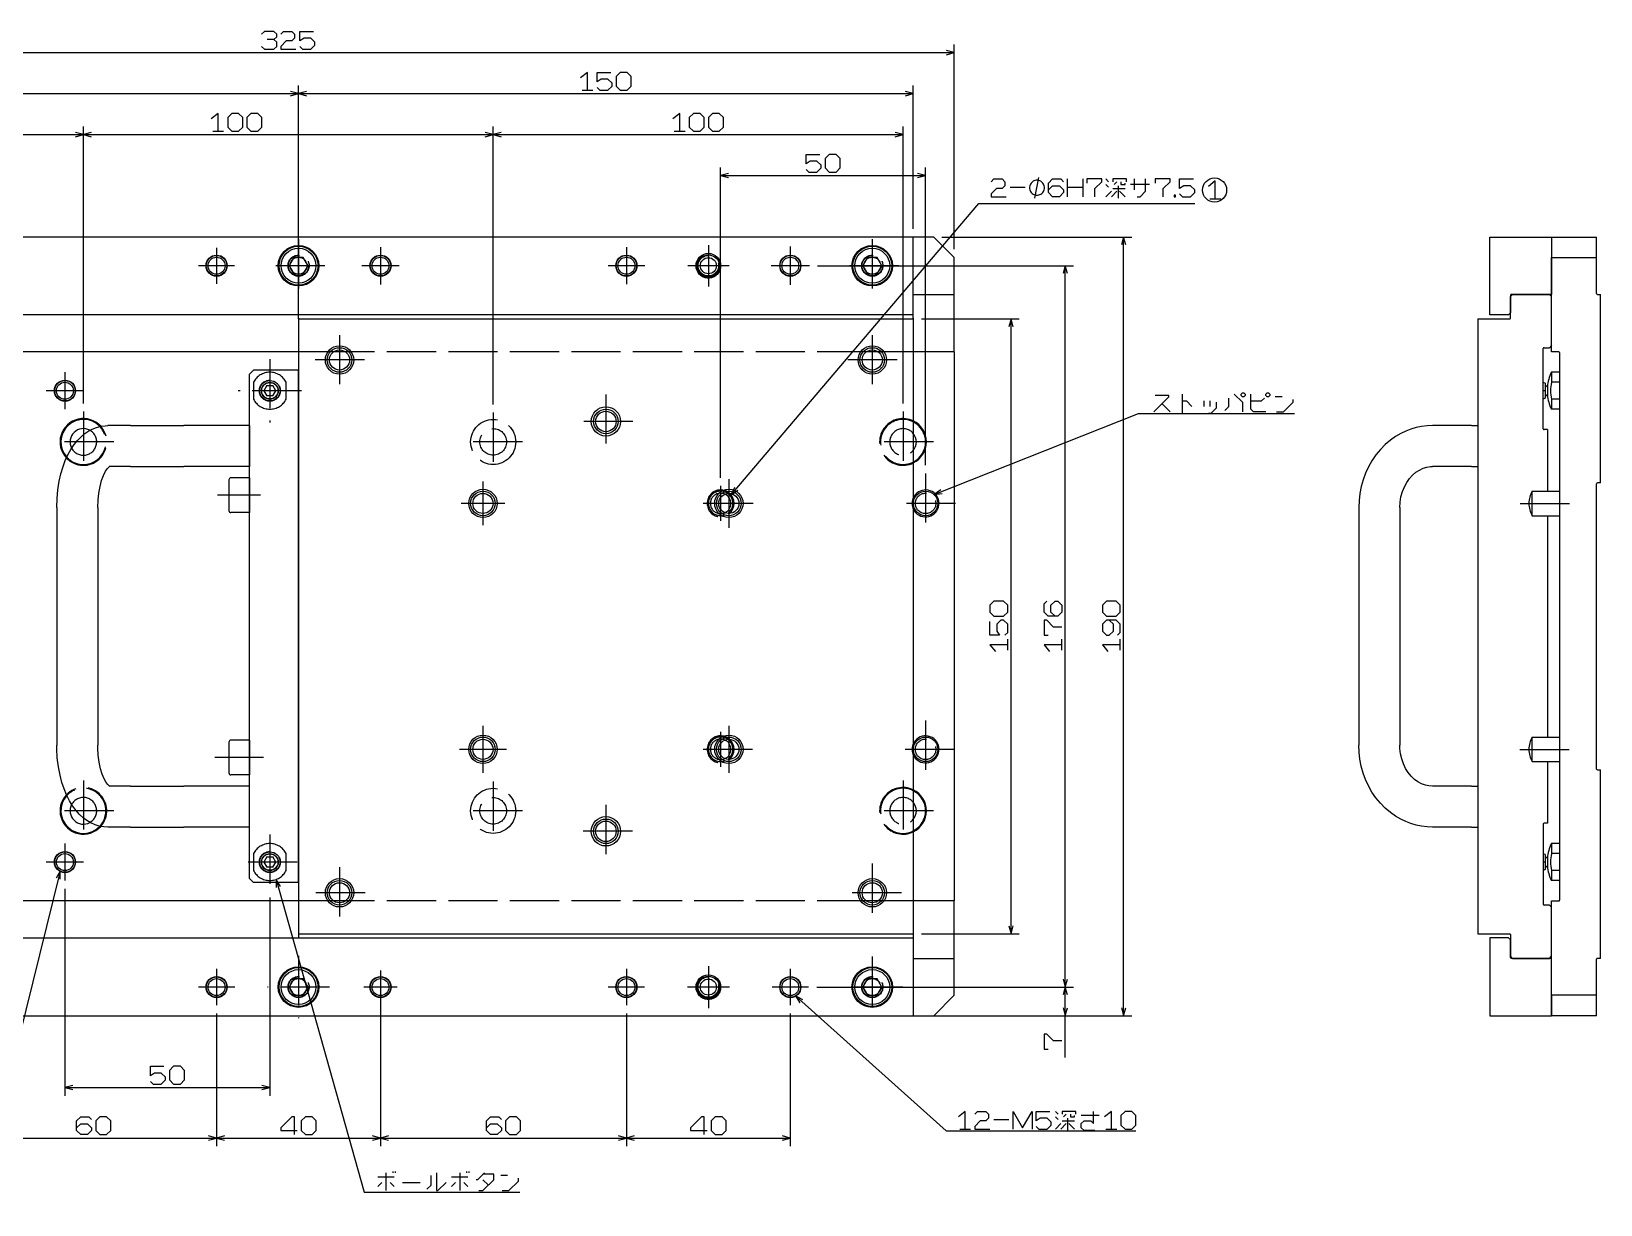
# Model space of a CAD drawing. Extents: x 82 to 790, y 8 to 584.
# Drawn here: x 373.3 to 756.2, y 298.2 to 584.4 of the extents above; entities that cross this region are included whole.
import ezdxf

# ---------------------------------------------------------------- set-up
doc = ezdxf.new("R2010")
doc.units = 0
for name, pattern in [('DASHDOT', [18.5, 12, -3, 0.5, -3]), ('DASHED', [15, 12, -3]), ('DASHSPACE', [30, 12, -18])]:
    doc.linetypes.add(name, pattern=pattern)
doc.layers.get('0').update_dxf_attribs({"linetype": 'CONTINUOUS'})

msp = doc.modelspace()

# ---------------------------------------------------------------- linework, layer by layer
at = {"color": 7}
for p, q in [((273.46, 579.24), (598.46, 579.24)), ((598.46, 531.24), (598.46, 581.24)), ((438.46, 516.24), (438.46, 571.24)), ((438.46, 514.24), (438.46, 571.24)), ((588.46, 536.24), (588.46, 571.24)), ((288.46, 569.24), (438.46, 569.24)), ((438.46, 569.24), (588.46, 569.24)), ((285.96, 559.24), (385.96, 559.24)), ((385.96, 493.65), (385.96, 561.24)), ((385.96, 493.65), (385.96, 561.24)), ((385.96, 559.24), (485.96, 559.24)), ((485.96, 493.39), (485.96, 561.24)), ((485.96, 493.39), (485.96, 561.24)), ((485.96, 559.24), (585.96, 559.24)), ((585.96, 493.65), (585.96, 561.24)), ((541.46, 475.52), (541.46, 551.24)), ((541.46, 549.24), (591.46, 549.24)), ((591.46, 478.56), (591.46, 551.24)), ((593.46, 534.24), (278.46, 534.24)), ((588.46, 534.24), (288.46, 534.24)), ((588.46, 515.24), (588.46, 534.24)), ((593.46, 534.24), (598.46, 529.24)), ((595.46, 534.24), (641.8, 534.24)), ((639.8, 344.24), (639.8, 534.24)), ((729.18, 534.24), (744.18, 534.24)), ((729.18, 515.24), (729.18, 534.24)), ((744.18, 534.24), (755.18, 534.24)), ((744.18, 534.24), (744.18, 529.24)), ((744.18, 534.24), (744.18, 520.24)), ((755.18, 529.24), (755.18, 534.24)), ((437.31, 529.24), (436.15, 527.24)), ((439.62, 529.24), (437.31, 529.24)), ((440.77, 527.24), (439.62, 529.24)), ((577.31, 529.24), (576.15, 527.24)), ((579.62, 529.24), (577.31, 529.24)), ((580.77, 527.24), (579.62, 529.24)), ((598.46, 506.24), (598.46, 529.24)), ((744.18, 506.24), (744.18, 529.24)), ((744.18, 529.24), (755.18, 529.24)), ((755.18, 520.44), (755.18, 529.24)), ((436.15, 527.24), (437.31, 525.24)), ((437.31, 525.24), (439.62, 525.24)), ((439.62, 525.24), (440.77, 527.24)), ((565.11, 527.24), (627.55, 527.24)), ((576.15, 527.24), (577.31, 525.24)), ((577.31, 525.24), (579.62, 525.24)), ((579.62, 525.24), (580.77, 527.24)), ((625.55, 351.24), (625.55, 527.24)), ((734.68, 520.24), (734.18, 519.74)), ((734.18, 520.04), (734.18, 515.74)), ((734.18, 514.44), (734.18, 519.74)), ((744.18, 520.24), (734.38, 520.24)), ((734.68, 520.24), (743.68, 520.24)), ((743.68, 520.24), (744.18, 519.74)), ((744.18, 507.74), (744.18, 519.74)), ((755.38, 520.24), (756.18, 520.24)), ((756.18, 474.24), (756.18, 520.24)), ((588.46, 515.24), (288.46, 515.24)), ((438.46, 514.44), (438.46, 515.24)), ((438.46, 514.44), (438.46, 514.24)), ((438.46, 514.24), (588.46, 514.24)), ((438.46, 514.24), (438.46, 364.24)), ((588.46, 514.44), (588.46, 515.24)), ((588.46, 514.44), (588.46, 514.24)), ((588.46, 514.24), (588.46, 364.24)), ((590.46, 514.24), (614.33, 514.24)), ((612.33, 364.24), (612.33, 514.24)), ((726.18, 514.24), (733.98, 514.24)), ((726.18, 514.24), (726.18, 364.24)), ((733.68, 515.24), (729.18, 515.24)), ((733.68, 515.24), (734.18, 515.74)), ((438.46, 506.24), (273.46, 506.24)), ((449.89, 506.24), (447.03, 506.24)), ((579.89, 506.24), (577.03, 506.24)), ((598.46, 506.24), (588.46, 506.24)), ((598.46, 506.24), (598.46, 506.04)), ((598.46, 506.04), (598.46, 372.44)), ((742.18, 487.44), (742.18, 507.04)), ((742.38, 507.24), (743.68, 507.24)), ((744.18, 507.74), (743.68, 507.24)), ((745.98, 506.24), (744.18, 506.24)), ((746.18, 506.04), (746.18, 372.44)), ((426.46, 500.74), (427.46, 501.74)), ((438.46, 501.74), (427.46, 501.74)), ((438.46, 376.74), (438.46, 501.74)), ((426.46, 377.74), (426.46, 500.74)), ((430.74, 497.99), (430.02, 496.74)), ((430.74, 497.99), (432.18, 497.99)), ((432.91, 496.74), (432.18, 497.99)), ((742.68, 498.59), (742.18, 498.77)), ((742.68, 498.59), (742.68, 497.63)), ((744.18, 501.24), (744.18, 498.8)), ((746.18, 501.24), (744.18, 501.24)), ((746.18, 498.8), (744.18, 498.8)), ((746.18, 501.24), (746.18, 498.8)), ((746.18, 498.8), (746.18, 494.68)), ((430.02, 496.74), (430.74, 495.49)), ((432.18, 495.49), (430.74, 495.49)), ((432.18, 495.49), (432.91, 496.74)), ((742.68, 494.89), (742.18, 494.71)), ((742.68, 497.63), (742.68, 494.89)), ((743.18, 497.74), (743.18, 495.86)), ((743.18, 495.86), (743.18, 495.74)), ((746.18, 494.68), (744.18, 494.68)), ((744.18, 494.68), (744.18, 492.79)), ((746.18, 494.68), (746.18, 492.79)), ((744.18, 492.79), (744.18, 492.24)), ((746.18, 492.24), (744.18, 492.24)), ((746.18, 492.79), (746.18, 492.24)), ((397.45, 488.24), (391.96, 488.24)), ((397.45, 488.24), (410.44, 488.24)), ((426.46, 488.24), (410.44, 488.24)), ((426.46, 488.24), (426.46, 478.24)), ((724.68, 488.24), (715.17, 488.24)), ((724.68, 488.24), (726.19, 488.24)), ((743.18, 487.24), (742.38, 487.24)), ((743.18, 487.24), (743.18, 472.24)), ((397.45, 478.24), (392.27, 478.24)), ((397.45, 478.24), (410.44, 478.24)), ((426.46, 478.24), (410.44, 478.24)), ((421.46, 474.99), (421.46, 467.49)), ((426.46, 475.49), (421.96, 475.49)), ((426.46, 475.49), (426.46, 466.99)), ((724.68, 478.24), (715.17, 478.24)), ((724.68, 478.24), (726.18, 478.24)), ((739.48, 467.8), (739.48, 472.24)), ((739.48, 472.24), (746.18, 472.24)), ((755.18, 404.44), (755.18, 474.04)), ((756.18, 474.24), (755.38, 474.24)), ((379.46, 468.24), (379.46, 410.24)), ((389.46, 468.24), (389.46, 410.24)), ((697.18, 468.24), (697.18, 410.24)), ((707.18, 468.24), (707.18, 410.24)), ((739.48, 466.24), (739.48, 467.8)), ((426.46, 466.99), (421.96, 466.99)), ((739.48, 466.24), (746.18, 466.24)), ((743.18, 466.24), (743.18, 412.24)), ((421.46, 410.99), (421.46, 403.49)), ((426.46, 411.49), (421.96, 411.49)), ((426.46, 411.49), (426.46, 402.99)), ((739.48, 407.8), (739.48, 412.24)), ((739.48, 412.24), (746.18, 412.24)), ((739.48, 406.24), (739.48, 407.8)), ((739.48, 406.24), (746.18, 406.24)), ((743.18, 406.24), (743.18, 391.24)), ((426.46, 402.99), (421.96, 402.99)), ((755.38, 404.24), (756.18, 404.24)), ((756.18, 358.24), (756.18, 404.24)), ((397.45, 400.24), (392.27, 400.24)), ((397.45, 400.24), (410.44, 400.24)), ((426.46, 400.24), (410.44, 400.24)), ((426.46, 390.24), (426.46, 400.24)), ((724.68, 400.24), (715.17, 400.24)), ((724.68, 400.24), (726.18, 400.24)), ((742.18, 391.04), (742.18, 371.44)), ((743.18, 391.24), (742.38, 391.24)), ((397.45, 390.24), (391.96, 390.24)), ((397.45, 390.24), (410.44, 390.24)), ((426.46, 390.24), (410.44, 390.24)), ((724.68, 390.24), (715.17, 390.24)), ((724.68, 390.24), (726.19, 390.24)), ((430.74, 382.99), (430.02, 381.74)), ((430.74, 382.99), (432.18, 382.99)), ((432.91, 381.74), (432.18, 382.99)), ((742.68, 383.59), (742.18, 383.77)), ((742.68, 383.59), (742.68, 382.63)), ((744.18, 386.24), (744.18, 383.8)), ((746.18, 386.24), (744.18, 386.24)), ((746.18, 383.8), (744.18, 383.8)), ((746.18, 386.24), (746.18, 383.8)), ((746.18, 383.8), (746.18, 379.68)), ((430.02, 381.74), (430.74, 380.49)), ((432.18, 380.49), (430.74, 380.49)), ((432.18, 380.49), (432.91, 381.74)), ((742.68, 379.89), (742.18, 379.71)), ((742.68, 382.63), (742.68, 379.89)), ((743.18, 382.74), (743.18, 380.86)), ((743.18, 380.86), (743.18, 380.74)), ((746.18, 379.68), (744.18, 379.68)), ((744.18, 379.68), (744.18, 377.79)), ((746.18, 379.68), (746.18, 377.79)), ((427.46, 376.74), (426.46, 377.74)), ((438.46, 376.74), (427.46, 376.74)), ((744.18, 377.79), (744.18, 377.24)), ((746.18, 377.24), (744.18, 377.24)), ((746.18, 377.79), (746.18, 377.24)), ((438.46, 372.24), (273.46, 372.24)), ((381.46, 375.2), (381.46, 324.73)), ((431.46, 373.05), (431.46, 324.73)), ((449.89, 372.24), (447.03, 372.24)), ((579.89, 372.24), (577.03, 372.24)), ((598.46, 372.24), (588.46, 372.24)), ((598.46, 372.44), (598.46, 372.24)), ((598.46, 349.24), (598.46, 372.24)), ((744.18, 372.24), (745.98, 372.24)), ((744.18, 349.24), (744.18, 372.24)), ((743.68, 371.24), (742.38, 371.24)), ((744.18, 370.74), (743.68, 371.24)), ((744.18, 358.74), (744.18, 370.74)), ((438.46, 364.24), (588.46, 364.24)), ((438.46, 364.24), (438.46, 364.04)), ((438.46, 364.04), (438.46, 363.24)), ((588.46, 364.24), (588.46, 364.04)), ((588.46, 364.04), (588.46, 363.24)), ((590.46, 364.24), (614.33, 364.24)), ((726.18, 364.24), (733.98, 364.24)), ((734.18, 364.04), (734.18, 358.74)), ((288.46, 363.24), (588.46, 363.24)), ((588.46, 363.24), (588.46, 344.24)), ((733.68, 363.24), (729.18, 363.24)), ((729.18, 363.24), (729.18, 344.24)), ((733.68, 363.24), (734.18, 362.74)), ((734.18, 358.44), (734.18, 362.74)), ((734.68, 358.24), (734.18, 358.74)), ((744.18, 358.24), (734.38, 358.24)), ((734.68, 358.24), (743.68, 358.24)), ((743.68, 358.24), (744.18, 358.74)), ((744.18, 344.24), (744.18, 358.24)), ((755.18, 349.24), (755.18, 358.04)), ((756.18, 358.24), (755.38, 358.24)), ((437.31, 353.24), (436.15, 351.24)), ((439.62, 353.24), (437.31, 353.24)), ((440.77, 351.24), (439.62, 353.24)), ((577.31, 353.24), (576.15, 351.24)), ((579.62, 353.24), (577.31, 353.24)), ((580.77, 351.24), (579.62, 353.24)), ((436.15, 351.24), (437.31, 349.24)), ((437.31, 349.24), (439.62, 349.24)), ((439.62, 349.24), (440.77, 351.24)), ((458.46, 349.24), (458.46, 312.39)), ((564.89, 351.24), (627.55, 351.24)), ((564.89, 351.24), (627.55, 351.24)), ((576.15, 351.24), (577.31, 349.24)), ((577.31, 349.24), (579.62, 349.24)), ((579.62, 349.24), (580.77, 351.24)), ((598.46, 349.24), (593.46, 344.24)), ((625.55, 334.09), (625.55, 351.24)), ((755.18, 349.24), (744.18, 349.24)), ((744.18, 349.24), (744.18, 344.24)), ((755.18, 344.24), (755.18, 349.24)), ((418.46, 344.82), (418.46, 312.39)), ((418.46, 344.82), (418.46, 312.39)), ((458.46, 345.21), (458.46, 312.39)), ((518.46, 344.82), (518.46, 312.39)), ((518.46, 344.82), (518.46, 312.39)), ((558.46, 344.82), (558.46, 312.39)), ((288.46, 344.24), (588.46, 344.24)), ((588.46, 344.24), (593.46, 344.24)), ((590.46, 344.24), (627.55, 344.24)), ((595.46, 344.24), (641.8, 344.24)), ((729.18, 344.24), (744.18, 344.24)), ((755.18, 344.24), (744.18, 344.24)), ((381.46, 326.73), (431.46, 326.73)), ((358.46, 314.39), (418.46, 314.39)), ((418.46, 314.39), (458.46, 314.39)), ((458.46, 314.39), (518.46, 314.39)), ((518.46, 314.39), (558.46, 314.39))]:
    msp.add_line(p, q, dxfattribs=at)
at = {"color": 7, "linetype": 'DASHDOT'}
for p, q in [((438.46, 533.68), (438.46, 520.81)), ((538.46, 532.28), (538.46, 522.2)), ((578.46, 533.68), (578.46, 520.81)), ((418.46, 531.63), (418.46, 522.85)), ((438.46, 529.93), (438.46, 524.56)), ((458.46, 531.8), (458.46, 522.69)), ((518.46, 531.73), (518.46, 522.76)), ((558.46, 531.89), (558.46, 522.6)), ((578.46, 529.93), (578.46, 524.56)), ((422.85, 527.24), (414.07, 527.24)), ((444.9, 527.24), (432.03, 527.24)), ((441.15, 527.24), (435.78, 527.24)), ((463.02, 527.24), (453.91, 527.24)), ((522.95, 527.24), (513.98, 527.24)), ((543.5, 527.24), (533.42, 527.24)), ((563.11, 527.24), (553.82, 527.24)), ((584.9, 527.24), (572.03, 527.24)), ((581.15, 527.24), (575.78, 527.24)), ((448.46, 510.3), (448.46, 498.18)), ((578.46, 510.3), (578.46, 498.18)), ((431.46, 504.46), (431.46, 489.02)), ((454.52, 504.24), (442.4, 504.24)), ((584.52, 504.24), (572.4, 504.24)), ((381.46, 501.29), (381.46, 492.2)), ((386.01, 496.74), (376.92, 496.74)), ((439.18, 496.74), (423.74, 496.74)), ((513.46, 495.85), (513.46, 482.64)), ((742.73, 496.74), (742.13, 496.74)), ((385.96, 491.65), (385.96, 476.83)), ((485.96, 491.39), (485.96, 477.09)), ((585.96, 491.65), (585.96, 476.83)), ((520.07, 489.24), (506.86, 489.24)), ((393.37, 484.24), (378.55, 484.24)), ((493.11, 484.24), (478.81, 484.24)), ((593.37, 484.24), (578.55, 484.24)), ((543.46, 475.18), (543.46, 463.31)), ((591.46, 476.56), (591.46, 461.92)), ((429.21, 471.24), (418.72, 471.24)), ((483.46, 474.59), (483.46, 463.9)), ((541.46, 473.52), (541.46, 464.97)), ((488.81, 469.24), (478.12, 469.24)), ((545.74, 469.24), (537.19, 469.24)), ((549.4, 469.24), (537.53, 469.24)), ((598.78, 469.24), (584.14, 469.24)), ((736.59, 469.24), (749.08, 469.24)), ((483.46, 414.98), (483.46, 403.5)), ((543.46, 414.98), (543.46, 403.5)), ((591.46, 416.27), (591.46, 402.22)), ((541.46, 413.52), (541.46, 404.97)), ((429.88, 407.24), (418.04, 407.24)), ((489.2, 409.24), (477.72, 409.24)), ((545.74, 409.24), (537.19, 409.24)), ((549.2, 409.24), (537.72, 409.24)), ((598.49, 409.24), (584.44, 409.24)), ((736.5, 409.24), (750.02, 409.24)), ((385.96, 401.65), (385.96, 386.83)), ((485.96, 401.39), (485.96, 387.09)), ((585.96, 401.65), (585.96, 386.83)), ((513.46, 395.7), (513.46, 382.78)), ((393.37, 394.24), (378.55, 394.24)), ((493.11, 394.24), (478.81, 394.24)), ((593.37, 394.24), (578.55, 394.24)), ((431.46, 388.43), (431.46, 375.05)), ((519.92, 389.24), (507, 389.24)), ((381.46, 386.29), (381.46, 377.2)), ((386.01, 381.74), (376.92, 381.74)), ((438.15, 381.74), (424.77, 381.74)), ((448.46, 380.46), (448.46, 368.03)), ((578.46, 381.36), (578.46, 367.12)), ((742.73, 381.74), (742.13, 381.74)), ((454.68, 374.24), (442.25, 374.24)), ((585.58, 374.24), (571.34, 374.24)), ((438.46, 358.82), (438.46, 343.66)), ((538.46, 356.37), (538.46, 346.12)), ((578.46, 358.72), (578.46, 343.76)), ((418.46, 355.66), (418.46, 346.82)), ((438.46, 353.93), (438.46, 348.56)), ((458.46, 355.28), (458.46, 347.21)), ((518.46, 355.66), (518.46, 346.82)), ((558.46, 355.66), (558.46, 346.82)), ((578.46, 353.93), (578.46, 348.56)), ((422.89, 351.24), (414.04, 351.24)), ((446.04, 351.24), (430.88, 351.24)), ((441.15, 351.24), (435.78, 351.24)), ((462.5, 351.24), (454.43, 351.24)), ((522.89, 351.24), (514.04, 351.24)), ((543.59, 351.24), (533.34, 351.24)), ((562.89, 351.24), (554.04, 351.24)), ((585.94, 351.24), (570.98, 351.24)), ((581.15, 351.24), (575.78, 351.24))]:
    msp.add_line(p, q, dxfattribs=at)
at = {"color": 7, "linetype": 'DASHED'}
for p, q in [((588.46, 520.24), (598.46, 520.24)), ((447.03, 506.24), (438.46, 506.24)), ((577.03, 506.24), (449.89, 506.24)), ((588.46, 506.24), (579.89, 506.24)), ((447.03, 372.24), (438.46, 372.24)), ((577.03, 372.24), (449.89, 372.24)), ((588.46, 372.24), (579.89, 372.24)), ((588.46, 358.24), (598.46, 358.24)), ((288.46, 344.24), (588.46, 344.24))]:
    msp.add_line(p, q, dxfattribs=at)
at = {"color": 7, "linetype": 'DASHSPACE'}
for p, q in [((427.46, 498.8), (427.46, 494.68)), ((435.46, 494.68), (435.46, 498.8)), ((427.46, 383.8), (427.46, 379.68)), ((435.46, 379.68), (435.46, 383.8))]:
    msp.add_line(p, q, dxfattribs=at)
at = {"color": 7}
for points in [[(432.46, 582.41), (433.13, 583.08), (433.13, 583.74), (432.46, 584.41), (430.13, 584.41), (429.46, 583.74)], [(429.46, 580.74), (430.13, 580.08), (432.46, 580.08), (433.13, 580.74), (433.13, 581.74), (432.46, 582.41), (430.8, 582.41)], [(434.13, 583.74), (434.8, 584.41), (436.8, 584.41), (437.46, 583.74), (437.46, 582.74), (436.8, 582.08), (435.46, 582.08), (434.13, 580.74), (434.13, 580.08), (437.8, 580.08)], [(438.8, 580.74), (439.46, 580.08), (441.46, 580.08), (442.46, 581.08), (442.46, 581.74), (441.46, 582.74), (439.8, 582.74), (438.8, 582.08), (438.8, 584.41), (442.13, 584.41)], [(596.53, 578.72), (598.46, 579.24), (596.53, 579.76)], [(508.96, 570.08), (508.96, 574.41), (507.3, 573.08)], [(511.3, 570.74), (511.96, 570.08), (513.96, 570.08), (514.96, 571.08), (514.96, 571.74), (513.96, 572.74), (512.3, 572.74), (511.3, 572.08), (511.3, 574.41), (514.63, 574.41)], [(436.53, 568.72), (438.46, 569.24), (436.53, 569.76)], [(440.39, 569.76), (438.46, 569.24), (440.39, 568.72)], [(507.63, 570.08), (510.3, 570.08)], [(586.53, 568.72), (588.46, 569.24), (586.53, 569.76)], [(418.85, 560.08), (418.85, 564.41), (417.18, 563.08)], [(531.46, 560.08), (531.46, 564.41), (529.8, 563.08)], [(384.03, 558.72), (385.96, 559.24), (384.03, 559.76)], [(387.89, 559.76), (385.96, 559.24), (387.89, 558.72)], [(417.51, 560.08), (420.18, 560.08)], [(484.03, 558.72), (485.96, 559.24), (484.03, 559.76)], [(487.89, 559.76), (485.96, 559.24), (487.89, 558.72)], [(530.13, 560.08), (532.8, 560.08)], [(584.03, 558.72), (585.96, 559.24), (584.03, 559.76)], [(562.3, 550.74), (562.96, 550.08), (564.96, 550.08), (565.96, 551.08), (565.96, 551.74), (564.96, 552.74), (563.3, 552.74), (562.3, 552.08), (562.3, 554.41), (565.63, 554.41)], [(543.39, 549.76), (541.46, 549.24), (543.39, 548.72)], [(589.53, 548.72), (591.46, 549.24), (589.53, 549.76)], [(607.46, 547.74), (608.13, 548.41), (610.13, 548.41), (610.8, 547.74), (610.8, 546.74), (610.13, 546.08), (608.8, 546.08), (607.46, 544.74), (607.46, 544.08), (611.13, 544.08)], [(618.13, 543.74), (619.13, 548.74)], [(621.46, 545.74), (622.46, 546.74), (624.13, 546.74), (625.13, 545.74), (625.13, 545.08), (624.13, 544.08), (622.46, 544.08), (621.46, 545.08), (621.46, 547.41), (622.46, 548.41), (624.46, 548.41), (625.13, 547.74)], [(626.13, 544.08), (626.13, 548.41)], [(629.8, 548.41), (629.8, 544.08)], [(632.8, 544.08), (632.8, 546.08), (634.46, 547.74), (634.46, 548.41), (630.8, 548.41), (630.8, 547.41)], [(636.13, 547.74), (635.46, 548.41)], [(640.46, 547.74), (640.46, 548.41), (637.13, 548.41), (637.13, 547.74)], [(637.46, 547.08), (638.13, 547.74)], [(639.13, 547.74), (639.13, 547.08), (640.13, 547.08), (640.13, 547.41)], [(642.46, 545.74), (642.46, 548.41)], [(643.13, 544.08), (643.8, 544.08), (645.13, 545.41), (645.13, 548.41)], [(649.46, 544.08), (649.46, 546.08), (651.13, 547.74), (651.13, 548.41), (647.46, 548.41), (647.46, 547.41)], [(653.46, 544.74), (654.13, 544.08), (656.13, 544.08), (657.13, 545.08), (657.13, 545.74), (656.13, 546.74), (654.46, 546.74), (653.46, 546.08), (653.46, 548.41), (656.8, 548.41)], [(662.15, 543.58), (662.15, 547.91), (660.48, 546.58)], [(612.13, 546.41), (615.8, 546.41)], [(626.13, 546.41), (629.8, 546.41)], [(636.13, 546.41), (635.46, 547.08)], [(635.46, 544.08), (636.8, 545.41)], [(638.13, 545.41), (636.8, 544.08)], [(637.13, 546.08), (640.13, 546.08)], [(638.46, 546.74), (638.46, 543.74)], [(640.13, 544.08), (638.8, 545.41)], [(646.13, 547.08), (641.46, 547.08)], [(544, 471.33), (604.46, 542.41), (657.13, 542.41)], [(660.81, 543.58), (663.48, 543.58)], [(640.32, 532.31), (639.8, 534.24), (639.28, 532.31)], [(626.06, 525.31), (625.55, 527.24), (625.03, 525.31)], [(612.85, 512.31), (612.33, 514.24), (611.81, 512.31)], [(647.13, 491.58), (650.8, 495.24), (650.8, 495.58), (647.46, 495.58)], [(654.13, 491.24), (654.13, 495.91)], [(654.13, 494.24), (655.13, 494.24), (656.46, 492.91)], [(659.46, 492.91), (659.46, 494.24)], [(660.8, 494.24), (660.8, 492.91)], [(664.46, 491.91), (665.46, 492.91), (665.46, 494.91)], [(666.8, 495.91), (668.8, 493.91), (668.8, 491.58)], [(674.46, 491.58), (671.46, 491.58), (670.8, 492.24), (670.8, 495.91)], [(670.8, 494.24), (673.46, 494.24), (674.13, 494.91)], [(678.46, 495.24), (676.8, 495.24)], [(677.13, 491.58), (678.8, 491.58), (681.13, 493.91), (681.13, 494.58)], [(593.54, 471.4), (643.46, 491.16), (681.46, 491.16)], [(649.13, 493.58), (651.13, 491.58)], [(660.46, 491.24), (661.13, 491.24), (662.46, 492.58), (662.46, 493.91)], [(379.46, 468.24), (379.53, 470.43), (379.74, 472.58), (380.08, 474.7), (380.48, 476.46), (381, 478.21), (381.55, 479.68), (382.19, 481.09), (382.91, 482.4), (383.74, 483.64), (384.58, 484.67), (385.47, 485.58), (386.33, 486.29), (387.32, 486.95), (388.12, 487.37), (389.19, 487.8), (390.31, 488.09), (391.27, 488.21), (391.96, 488.24)], [(715.17, 488.24), (713.83, 488.19), (712.5, 488.02), (711.16, 487.74), (709.91, 487.37), (708.65, 486.89), (707.44, 486.31), (706.17, 485.57), (704.9, 484.67), (703.61, 483.58), (702.43, 482.38), (701.35, 481.07), (700.39, 479.66), (699.55, 478.18), (698.83, 476.63), (698.24, 475.02), (697.78, 473.37), (697.45, 471.68), (697.25, 469.97), (697.18, 468.24)], [(389.46, 468.24), (389.53, 470.02), (389.71, 471.75), (390.02, 473.37), (390.42, 474.83), (390.89, 476.09), (391.39, 477.09), (391.86, 477.8), (392.22, 478.2), (392.38, 478.32)], [(707.18, 468.24), (707.25, 469.57), (707.47, 470.87), (707.82, 472.12), (708.29, 473.29), (708.88, 474.38), (709.58, 475.35), (710.31, 476.15), (711.13, 476.85), (711.97, 477.39), (712.86, 477.81), (713.79, 478.09), (714.66, 478.22), (715.17, 478.24)], [(544.86, 473.14), (544, 471.33), (545.65, 472.47)], [(595.15, 472.59), (593.54, 471.4), (595.53, 471.63)], [(623.05, 441.74), (622.05, 442.74), (622.05, 444.41), (623.05, 445.41), (623.71, 445.41), (624.71, 444.41), (624.71, 442.74), (623.71, 441.74), (621.38, 441.74), (620.38, 442.74), (620.38, 444.74), (621.05, 445.41)], [(610.83, 437.08), (611.5, 437.74), (611.5, 439.74), (610.5, 440.74), (609.83, 440.74), (608.83, 439.74), (608.83, 438.08), (609.5, 437.08), (607.16, 437.08), (607.16, 440.41)], [(624.71, 439.08), (622.71, 439.08), (621.05, 440.74), (620.38, 440.74), (620.38, 437.08), (621.38, 437.08)], [(638.3, 437.08), (638.97, 437.74), (638.97, 439.74), (637.97, 440.74), (635.63, 440.74), (634.63, 439.74), (634.63, 438.08), (635.63, 437.08), (636.3, 437.08), (637.3, 438.08), (637.3, 439.74), (636.3, 440.74)], [(611.5, 434.74), (607.16, 434.74), (608.5, 433.08)], [(611.5, 433.41), (611.5, 436.08)], [(624.71, 434.74), (620.38, 434.74), (621.71, 433.08)], [(624.71, 433.41), (624.71, 436.08)], [(638.97, 434.74), (634.63, 434.74), (635.97, 433.08)], [(638.97, 433.41), (638.97, 436.08)], [(391.96, 390.24), (390.92, 390.3), (389.78, 390.52), (388.83, 390.82), (387.78, 391.28), (386.81, 391.85), (385.89, 392.54), (384.96, 393.4), (384.16, 394.3), (383.31, 395.46), (382.58, 396.65), (381.82, 398.17), (381.25, 399.57), (380.72, 401.17), (380.27, 402.9), (379.87, 404.99), (379.6, 407.13), (379.48, 409.31), (379.46, 410.24)], [(392.38, 400.16), (391.9, 400.64), (391.51, 401.18), (391.04, 402.06), (390.58, 403.17), (390.17, 404.49), (389.82, 406.07), (389.59, 407.78), (389.47, 409.56), (389.46, 410.24)], [(715.17, 390.24), (713.83, 390.3), (712.5, 390.46), (711.16, 390.74), (709.91, 391.11), (708.65, 391.6), (707.44, 392.17), (706.17, 392.92), (704.9, 393.81), (703.61, 394.9), (702.43, 396.11), (701.35, 397.42), (700.39, 398.82), (699.55, 400.3), (698.83, 401.85), (698.24, 403.46), (697.78, 405.12), (697.45, 406.81), (697.25, 408.52), (697.18, 410.24)], [(715.17, 400.24), (714.27, 400.31), (713.44, 400.48), (712.48, 400.84), (711.56, 401.34), (710.77, 401.92), (709.98, 402.67), (709.25, 403.55), (708.61, 404.56), (708.07, 405.68), (707.65, 406.89), (707.36, 408.16), (707.2, 409.48), (707.18, 410.24)], [(380.26, 379.55), (360.13, 298.16), (341.46, 298.16)], [(380.3, 377.55), (380.26, 379.55), (379.29, 377.8)], [(433, 377.51), (454.46, 301.16), (492.46, 301.16)], [(434.02, 375.79), (433, 377.51), (433.03, 375.51)], [(611.81, 366.17), (612.33, 364.24), (612.85, 366.17)], [(625.03, 353.17), (625.55, 351.24), (626.06, 353.17)], [(559.69, 349.07), (596.46, 316.16), (642.8, 316.16)], [(561.48, 348.16), (559.69, 349.07), (560.79, 347.39)], [(626.06, 349.31), (625.55, 351.24), (625.03, 349.31)], [(625.03, 346.17), (625.55, 344.24), (626.06, 346.17)], [(639.28, 346.17), (639.8, 344.24), (640.32, 346.17)], [(624.71, 338.09), (622.71, 338.09), (621.05, 339.76), (620.38, 339.76), (620.38, 336.09), (621.38, 336.09)], [(402.3, 328.23), (402.96, 327.57), (404.96, 327.57), (405.96, 328.57), (405.96, 329.23), (404.96, 330.23), (403.3, 330.23), (402.3, 329.57), (402.3, 331.9), (405.63, 331.9)], [(383.39, 327.25), (381.46, 326.73), (383.39, 326.22)], [(429.53, 326.22), (431.46, 326.73), (429.53, 327.25)], [(384.3, 316.89), (385.3, 317.89), (386.96, 317.89), (387.96, 316.89), (387.96, 316.23), (386.96, 315.23), (385.3, 315.23), (384.3, 316.23), (384.3, 318.56), (385.3, 319.56), (387.3, 319.56), (387.96, 318.89)], [(437.46, 315.23), (437.46, 319.56), (436.8, 319.56), (434.13, 316.89), (434.13, 316.23), (438.13, 316.23)], [(484.3, 316.89), (485.3, 317.89), (486.96, 317.89), (487.96, 316.89), (487.96, 316.23), (486.96, 315.23), (485.3, 315.23), (484.3, 316.23), (484.3, 318.56), (485.3, 319.56), (487.3, 319.56), (487.96, 318.89)], [(537.46, 315.23), (537.46, 319.56), (536.8, 319.56), (534.13, 316.89), (534.13, 316.23), (538.13, 316.23)], [(601.13, 316.58), (601.13, 320.91), (599.46, 319.58)], [(603.46, 320.24), (604.13, 320.91), (606.13, 320.91), (606.8, 320.24), (606.8, 319.24), (606.13, 318.58), (604.8, 318.58), (603.46, 317.24), (603.46, 316.58), (607.13, 316.58)], [(608.13, 318.91), (611.8, 318.91)], [(612.8, 316.58), (612.8, 320.91), (615.13, 316.91), (617.46, 320.91), (617.46, 316.58)], [(618.46, 317.24), (619.13, 316.58), (621.13, 316.58), (622.13, 317.58), (622.13, 318.24), (621.13, 319.24), (619.46, 319.24), (618.46, 318.58), (618.46, 320.91), (621.8, 320.91)], [(623.8, 320.24), (623.13, 320.91)], [(623.8, 318.91), (623.13, 319.58)], [(623.13, 316.58), (624.46, 317.91)], [(625.8, 317.91), (624.46, 316.58)], [(628.13, 320.24), (628.13, 320.91), (624.8, 320.91), (624.8, 320.24)], [(624.8, 318.58), (627.8, 318.58)], [(625.13, 319.58), (625.8, 320.24)], [(626.13, 319.24), (626.13, 316.24)], [(627.8, 316.58), (626.46, 317.91)], [(626.8, 320.24), (626.8, 319.58), (627.8, 319.58), (627.8, 319.91)], [(632.8, 316.24), (630.13, 316.24), (629.46, 316.91), (629.46, 317.91), (630.13, 318.58), (631.8, 318.58), (632.46, 317.91), (632.46, 320.91)], [(633.8, 319.91), (629.46, 319.91)], [(636.8, 316.58), (636.8, 320.91), (635.13, 319.58)], [(416.53, 313.88), (418.46, 314.39), (416.53, 314.91)], [(420.39, 314.91), (418.46, 314.39), (420.39, 313.88)], [(456.53, 313.88), (458.46, 314.39), (456.53, 314.91)], [(460.39, 314.91), (458.46, 314.39), (460.39, 313.88)], [(516.53, 313.88), (518.46, 314.39), (516.53, 314.91)], [(520.39, 314.91), (518.46, 314.39), (520.39, 313.88)], [(556.53, 313.88), (558.46, 314.39), (556.53, 314.91)], [(599.8, 316.58), (602.46, 316.58)], [(635.46, 316.58), (638.13, 316.58)], [(457.8, 304.91), (461.8, 304.91)], [(457.8, 302.58), (458.8, 303.58)], [(459.8, 305.91), (459.8, 301.58)], [(461.8, 302.58), (460.8, 303.58)], [(461.46, 306.24), (461.46, 305.91)], [(462.13, 305.91), (462.13, 306.24)], [(463.8, 303.58), (468.13, 303.58)], [(469.8, 301.91), (470.8, 302.91), (470.8, 305.24)], [(472.13, 305.91), (472.13, 301.58), (472.46, 301.58), (474.46, 303.58)], [(475.8, 304.91), (479.8, 304.91)], [(475.8, 302.58), (476.8, 303.58)], [(477.8, 305.91), (477.8, 301.58)], [(479.8, 302.58), (478.8, 303.58)], [(479.46, 306.24), (479.46, 305.91)], [(480.13, 305.91), (480.13, 306.24)], [(483.8, 305.91), (482.13, 304.24), (481.8, 304.24)], [(482.46, 301.58), (483.46, 301.58), (486.13, 304.24), (486.13, 305.58), (483.46, 305.58)], [(483.46, 304.24), (484.8, 302.91)], [(489.46, 305.24), (487.8, 305.24)], [(488.13, 301.58), (489.8, 301.58), (492.13, 303.91), (492.13, 304.58)]]:
    msp.add_lwpolyline(points, dxfattribs=at)
for points in [[(515.96, 571.08), (516.96, 570.08), (518.63, 570.08), (519.63, 571.08), (519.63, 573.41), (518.63, 574.41), (516.96, 574.41), (515.96, 573.41)], [(421.18, 561.08), (422.18, 560.08), (423.85, 560.08), (424.85, 561.08), (424.85, 563.41), (423.85, 564.41), (422.18, 564.41), (421.18, 563.41)], [(425.85, 561.08), (426.85, 560.08), (428.51, 560.08), (429.51, 561.08), (429.51, 563.41), (428.51, 564.41), (426.85, 564.41), (425.85, 563.41)], [(533.8, 561.08), (534.8, 560.08), (536.46, 560.08), (537.46, 561.08), (537.46, 563.41), (536.46, 564.41), (534.8, 564.41), (533.8, 563.41)], [(538.46, 561.08), (539.46, 560.08), (541.13, 560.08), (542.13, 561.08), (542.13, 563.41), (541.13, 564.41), (539.46, 564.41), (538.46, 563.41)], [(566.96, 551.08), (567.96, 550.08), (569.63, 550.08), (570.63, 551.08), (570.63, 553.41), (569.63, 554.41), (567.96, 554.41), (566.96, 553.41)], [(620.46, 546.24), (620.46, 546.41), (620.38, 546.74), (620.3, 546.99), (620.21, 547.16), (620.05, 547.41), (619.8, 547.66), (619.55, 547.83), (619.38, 547.91), (619.13, 547.99), (618.8, 548.08), (618.63, 548.08), (618.46, 548.08), (618.13, 547.99), (617.88, 547.91), (617.71, 547.83), (617.46, 547.66), (617.21, 547.41), (617.05, 547.16), (616.96, 546.99), (616.88, 546.74), (616.8, 546.41), (616.8, 546.24), (616.8, 546.08), (616.88, 545.74), (616.96, 545.49), (617.05, 545.33), (617.21, 545.08), (617.46, 544.83), (617.71, 544.66), (617.88, 544.58), (618.13, 544.49), (618.46, 544.41), (618.63, 544.41), (618.8, 544.41), (619.13, 544.49), (619.38, 544.58), (619.55, 544.66), (619.8, 544.83), (620.05, 545.08), (620.21, 545.33), (620.3, 545.49), (620.38, 545.74), (620.46, 546.08)], [(652.13, 544.08), (652.46, 544.08), (652.46, 544.41), (652.13, 544.41)], [(668.8, 495.24), (668.46, 495.58), (668.46, 495.91), (668.8, 496.24), (669.13, 496.24), (669.46, 495.91), (669.46, 495.58), (669.13, 495.24)], [(674.46, 495.91), (674.8, 496.24), (675.13, 496.24), (675.46, 495.91), (675.46, 495.58), (675.13, 495.24), (674.8, 495.24), (674.46, 495.58)], [(610.5, 441.74), (611.5, 442.74), (611.5, 444.41), (610.5, 445.41), (608.16, 445.41), (607.16, 444.41), (607.16, 442.74), (608.16, 441.74)], [(637.97, 441.74), (638.97, 442.74), (638.97, 444.41), (637.97, 445.41), (635.63, 445.41), (634.63, 444.41), (634.63, 442.74), (635.63, 441.74)], [(406.96, 328.57), (407.96, 327.57), (409.63, 327.57), (410.63, 328.57), (410.63, 330.9), (409.63, 331.9), (407.96, 331.9), (406.96, 330.9)], [(388.96, 316.23), (389.96, 315.23), (391.63, 315.23), (392.63, 316.23), (392.63, 318.56), (391.63, 319.56), (389.96, 319.56), (388.96, 318.56)], [(439.13, 316.23), (440.13, 315.23), (441.8, 315.23), (442.8, 316.23), (442.8, 318.56), (441.8, 319.56), (440.13, 319.56), (439.13, 318.56)], [(488.96, 316.23), (489.96, 315.23), (491.63, 315.23), (492.63, 316.23), (492.63, 318.56), (491.63, 319.56), (489.96, 319.56), (488.96, 318.56)], [(539.13, 316.23), (540.13, 315.23), (541.8, 315.23), (542.8, 316.23), (542.8, 318.56), (541.8, 319.56), (540.13, 319.56), (539.13, 318.56)], [(639.13, 317.58), (640.13, 316.58), (641.8, 316.58), (642.8, 317.58), (642.8, 319.91), (641.8, 320.91), (640.13, 320.91), (639.13, 319.91)]]:
    msp.add_lwpolyline(points, close=True, dxfattribs=at)
for centre, radius in [((661.98, 545.7), 2.95), ((418.46, 527.24), 2.57), ((418.46, 527.24), 2.5), ((418.46, 527.24), 2.07), ((438.46, 527.24), 4.95), ((438.46, 527.24), 4.75), ((438.46, 527.24), 4.25), ((458.46, 527.24), 2.57), ((458.46, 527.24), 2.5), ((458.46, 527.24), 2.07), ((518.46, 527.24), 2.57), ((518.46, 527.24), 2.5), ((518.46, 527.24), 2.07), ((538.46, 527.24), 3), ((538.46, 527.24), 2.65), ((538.46, 527.24), 1.96), ((558.46, 527.24), 2.57), ((558.46, 527.24), 2.5), ((558.46, 527.24), 2.07), ((578.46, 527.24), 4.95), ((578.46, 527.24), 4.75), ((578.46, 527.24), 4.25), ((448.46, 504.24), 3.46), ((448.46, 504.24), 3), ((448.46, 504.24), 2.46), ((578.46, 504.24), 3.46), ((578.46, 504.24), 3), ((578.46, 504.24), 2.46), ((381.46, 496.74), 2.57), ((381.46, 496.74), 2.5), ((381.46, 496.74), 2.07), ((431.46, 496.74), 2.5), ((431.46, 496.74), 2.07), ((431.46, 496.74), 2), ((513.46, 489.24), 3.58), ((513.46, 489.24), 3), ((513.46, 489.24), 2.5), ((483.46, 469.24), 3.46), ((483.46, 469.24), 3), ((483.46, 469.24), 2.46), ((543.46, 469.24), 3.46), ((543.46, 469.24), 3), ((543.46, 469.24), 2.46), ((591.46, 469.24), 3), ((591.46, 469.24), 3), ((483.46, 409.24), 3.46), ((483.46, 409.24), 3), ((483.46, 409.24), 2.46), ((543.46, 409.24), 3.46), ((543.46, 409.24), 3), ((543.46, 409.24), 2.46), ((591.46, 409.24), 3), ((591.46, 409.24), 3), ((513.46, 389.24), 3.58), ((513.46, 389.24), 3), ((513.46, 389.24), 2.5), ((381.46, 381.74), 2.57), ((381.46, 381.74), 2.5), ((381.46, 381.74), 2.07), ((431.46, 381.74), 2.5), ((431.46, 381.74), 2.07), ((431.46, 381.74), 2), ((448.46, 374.24), 3.46), ((448.46, 374.24), 3), ((448.46, 374.24), 2.46), ((578.46, 374.24), 3.46), ((578.46, 374.24), 3), ((578.46, 374.24), 2.46), ((438.46, 351.24), 4.95), ((578.46, 351.24), 4.95), ((418.46, 351.24), 2.57), ((418.46, 351.24), 2.5), ((418.46, 351.24), 2.07), ((438.46, 351.24), 4.75), ((438.46, 351.24), 4.25), ((458.46, 351.24), 2.57), ((458.46, 351.24), 2.5), ((458.46, 351.24), 2.07), ((518.46, 351.24), 2.57), ((518.46, 351.24), 2.5), ((518.46, 351.24), 2.07), ((538.46, 351.24), 3), ((538.46, 351.24), 2.65), ((538.46, 351.24), 1.96), ((558.46, 351.24), 2.57), ((558.46, 351.24), 2.5), ((558.46, 351.24), 2.07), ((578.46, 351.24), 4.75), ((578.46, 351.24), 4.25)]:
    msp.add_circle(centre, radius, dxfattribs=at)
at = {"color": 7, "linetype": 'DASHED'}
for centre, radius in [((438.46, 527.24), 2.57), ((438.46, 527.24), 2.07), ((538.46, 527.24), 2.79), ((538.46, 527.24), 2.5), ((578.46, 527.24), 2.57), ((578.46, 527.24), 2.07), ((431.46, 496.74), 2.57), ((485.96, 484.24), 5.5), ((485.96, 484.24), 3.25), ((591.46, 469.24), 2.5), ((591.46, 409.24), 2.5), ((485.96, 394.24), 5.5), ((485.96, 394.24), 3.25), ((431.46, 381.74), 2.57), ((438.46, 351.24), 2.57), ((438.46, 351.24), 2.07), ((538.46, 351.24), 2.79), ((538.46, 351.24), 2.5), ((578.46, 351.24), 2.57), ((578.46, 351.24), 2.07)]:
    msp.add_circle(centre, radius, dxfattribs=at)
at = {"color": 7, "linetype": 'DASHSPACE'}
for centre in [(438.46, 527.24), (578.46, 527.24), (438.46, 351.24), (578.46, 351.24)]:
    msp.add_circle(centre, 2.5, dxfattribs=at)
at = {"color": 7}
for centre, radius, start, end in [((538.46, 527.24), 3, 151.3521, 331.3521), ((734.38, 520.04), 0.2, 90, 180), ((755.38, 520.44), 0.2, 180, 270), ((733.98, 514.44), 0.2, 270, 360), ((742.38, 507.04), 0.2, 90, 180), ((745.98, 506.04), 0.2, 0, 90), ((741.98, 496.74), 1.5, 36.6886, 62.1822), ((753.33, 496.74), 10.2, 153.821, 174.3737), ((753.33, 496.74), 9.38, 167.3081, 192.6919), ((741.98, 496.74), 1.5, 297.8184, 323.311), ((753.33, 496.74), 10.2, 185.6263, 206.179), ((385.96, 484.24), 5.7, 42.0786, 223.4592), ((385.96, 484.24), 5.5, 43.2767, 222.6132), ((385.96, 484.24), 3.25, 60.7682, 208.2475), ((585.96, 484.24), 5.7, 296.0145, 63.9855), ((585.96, 484.24), 5.5, 297.0359, 62.9641), ((585.96, 484.24), 3.25, 320.2854, 39.7146), ((742.38, 487.44), 0.2, 180, 270), ((421.96, 474.99), 0.5, 90, 180), ((541.46, 469.24), 2.5, 294.8708, 65.1282), ((541.46, 469.24), 3, 305.4254, 54.5738), ((541.46, 469.24), 3.29, 311.8179, 48.1814), ((591.46, 469.24), 3.29, 241.3521, 155.8136), ((744.68, 469.24), 6, 150, 180), ((755.38, 474.04), 0.2, 90, 180), ((421.96, 467.49), 0.5, 180, 270), ((591.46, 469.24), 3.29, 204.1864, 241.3521), ((744.68, 469.24), 6, 180, 210), ((421.96, 410.99), 0.5, 90, 180), ((541.46, 409.24), 2.5, 294.8708, 65.1282), ((541.46, 409.24), 3, 305.4254, 54.5738), ((541.46, 409.24), 3.29, 311.8179, 48.1814), ((591.46, 409.24), 3.29, 241.3521, 155.8136), ((744.68, 409.24), 6, 150, 180), ((591.46, 409.24), 3.29, 204.1864, 241.3521), ((744.68, 409.24), 6, 180, 210), ((421.96, 403.49), 0.5, 180, 270), ((755.38, 404.44), 0.2, 180, 270), ((585.96, 394.24), 5.7, 296.0145, 63.9855), ((585.96, 394.24), 5.5, 297.0359, 62.9641), ((385.96, 394.24), 5.7, 136.5508, 317.9213), ((385.96, 394.24), 5.5, 137.3868, 316.7233), ((385.96, 394.24), 3.25, 151.7526, 299.232), ((585.96, 394.24), 3.25, 320.2854, 39.7146), ((742.38, 391.04), 0.2, 90, 180), ((741.98, 381.74), 1.5, 36.6886, 62.1822), ((753.33, 381.74), 10.2, 153.821, 174.3737), ((753.33, 381.74), 9.38, 167.3081, 192.6919), ((741.98, 381.74), 1.5, 297.8184, 323.311), ((753.33, 381.74), 10.2, 185.6263, 206.179), ((742.38, 371.44), 0.2, 180, 270), ((745.98, 372.44), 0.2, 270, 360), ((733.98, 364.04), 0.2, 0, 90), ((734.38, 358.44), 0.2, 180, 270), ((755.38, 358.04), 0.2, 90, 180), ((538.46, 351.24), 3, 151.3521, 331.3521)]:
    msp.add_arc(centre, radius, start, end, dxfattribs=at)
at = {"color": 7, "linetype": 'DASHSPACE'}
for centre, start, end in [((431.46, 496.74), 27.266, 152.734), ((431.46, 496.74), 207.266, 332.7339), ((431.46, 381.74), 27.266, 152.734), ((431.46, 381.74), 207.266, 332.7339)]:
    msp.add_arc(centre, 4.5, start, end, dxfattribs=at)
at = {"color": 7, "linetype": 'DASHED'}
for centre, radius, start, end in [((385.96, 484.24), 5.7, 223.4592, 42.0786), ((385.96, 484.24), 5.5, 222.6132, 43.2767), ((385.96, 484.24), 3.25, 208.2475, 60.7682), ((585.96, 484.24), 5.7, 63.9855, 296.0145), ((585.96, 484.24), 5.5, 62.9641, 297.0359), ((585.96, 484.24), 3.25, 39.7146, 320.2854), ((541.46, 469.24), 3.29, 48.1814, 311.8178), ((541.46, 469.24), 3, 61.3521, 305.4254), ((541.46, 469.24), 2.5, 65.1282, 294.8708), ((541.46, 469.24), 3, 54.5738, 61.3521), ((591.46, 469.24), 3.29, 155.8136, 204.1864), ((541.46, 409.24), 3.29, 48.1814, 311.8178), ((541.46, 409.24), 3, 61.3521, 305.4254), ((541.46, 409.24), 2.5, 65.1282, 294.8708), ((541.46, 409.24), 3, 54.5738, 61.3521), ((591.46, 409.24), 3.29, 155.8136, 204.1864), ((385.96, 394.24), 5.7, 317.9213, 136.5508), ((385.96, 394.24), 5.5, 316.7233, 137.3868), ((585.96, 394.24), 5.7, 63.9855, 296.0145), ((585.96, 394.24), 5.5, 62.9641, 297.0359), ((385.96, 394.24), 3.25, 299.232, 151.7526), ((585.96, 394.24), 3.25, 39.7146, 320.2854)]:
    msp.add_arc(centre, radius, start, end, dxfattribs=at)

doc.saveas('drawing.dxf')
